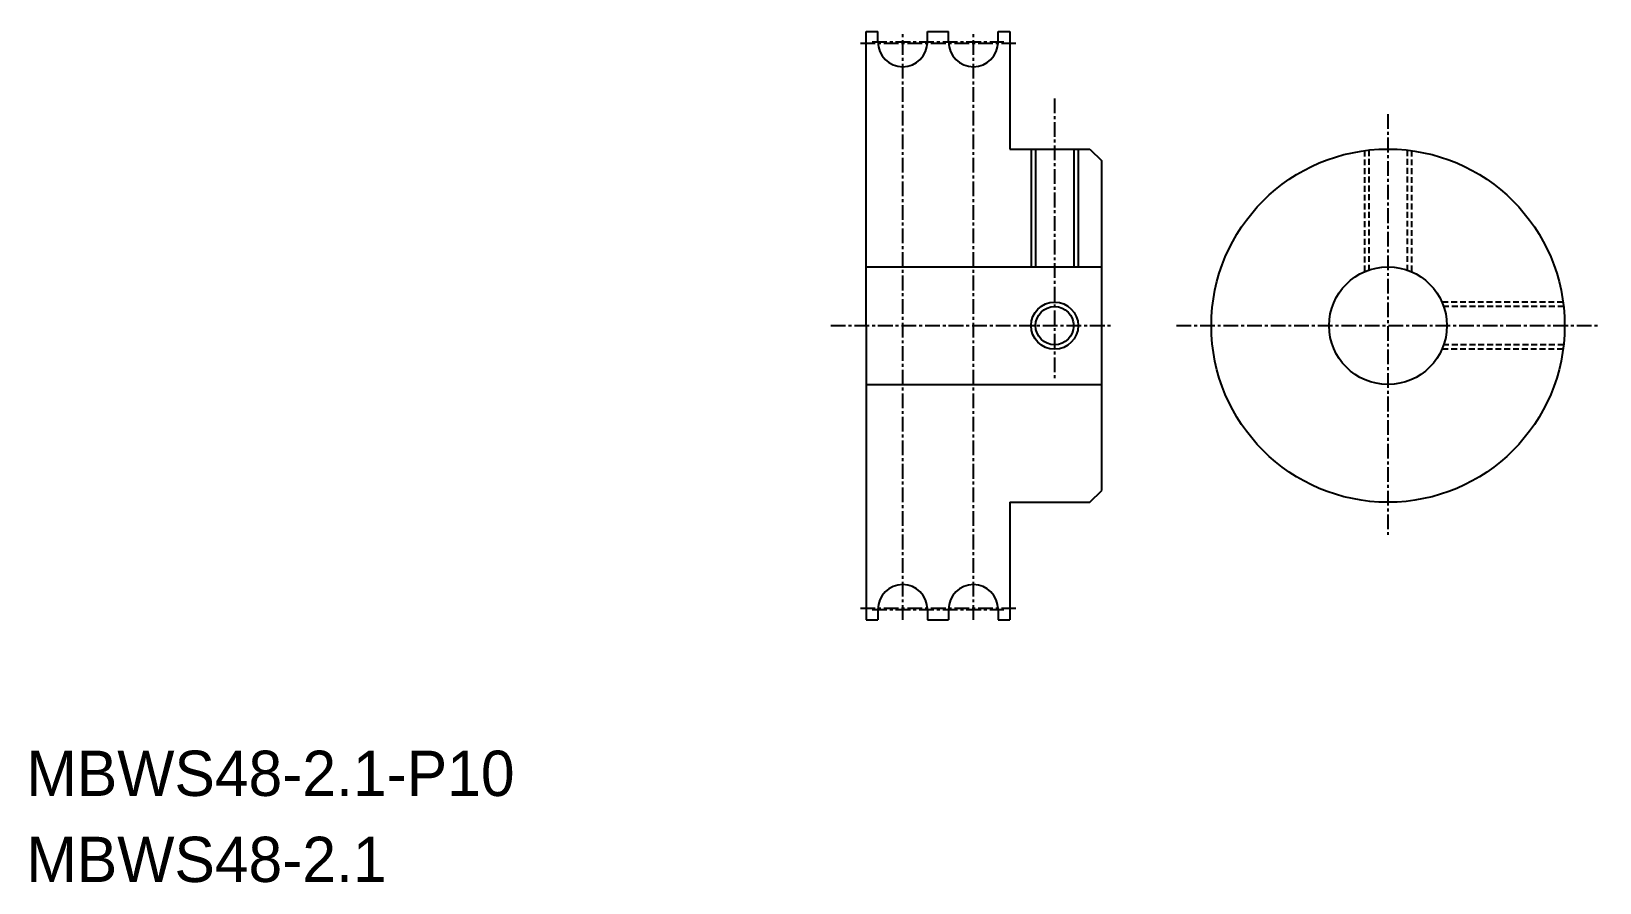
# Model space of a CAD drawing. Extents: x -23 to 111, y -20 to 53.
import ezdxf

# ---------------------------------------------------------------- set-up
doc = ezdxf.new("R2010")
doc.units = 0
doc.linetypes.add('CENTER', pattern=[2, 1.25, -0.25, 0.25, -0.25])
doc.linetypes.add('DASHED', pattern=[0.75, 0.5, -0.25])
doc.layers.get('0').update_dxf_attribs({"linetype": 'CONTINUOUS'})
doc.layers.add('CENTER', color=1, linetype='CENTER')

msp = doc.modelspace()

# ---------------------------------------------------------------- linework, layer by layer
at = {"color": 7, "linetype": 'CONTINUOUS'}
for p, q in [((48.32, 27.73), (48.32, 52.73)), ((48.32, 52.73), (49.32, 52.73)), ((49.32, 51.83), (49.32, 52.73)), ((53.52, 51.83), (53.52, 52.73)), ((53.52, 52.73), (55.32, 52.73)), ((55.32, 51.83), (55.32, 52.73)), ((59.52, 51.83), (59.52, 52.73)), ((59.52, 52.73), (60.52, 52.73)), ((60.52, 52.73), (60.52, 42.73)), ((60.52, 42.73), (67.32, 42.73)), ((62.7, 42.73), (62.7, 32.73)), ((65.94, 42.73), (65.94, 32.73)), ((67.32, 42.73), (68.32, 41.73)), ((68.32, 13.73), (68.32, 41.73)), ((48.32, 32.73), (68.32, 32.73)), ((48.32, 27.73), (48.32, 2.73)), ((48.32, 22.73), (68.32, 22.73)), ((67.32, 12.73), (68.32, 13.73)), ((60.52, 12.73), (67.32, 12.73)), ((60.52, 12.73), (60.52, 2.73)), ((48.32, 2.73), (49.32, 2.73)), ((49.32, 3.63), (49.32, 2.73)), ((53.52, 3.63), (53.52, 2.73)), ((53.52, 2.73), (55.32, 2.73)), ((55.32, 3.63), (55.32, 2.73)), ((59.52, 3.63), (59.52, 2.73)), ((59.52, 2.73), (60.52, 2.73))]:
    msp.add_line(p, q, dxfattribs=at)
at = {"color": 3, "linetype": 'CONTINUOUS'}
for p, q in [((62.32, 42.73), (62.32, 32.73)), ((66.32, 42.73), (66.32, 32.73))]:
    msp.add_line(p, q, dxfattribs=at)
at = {"color": 3, "linetype": 'DASHED'}
for p, q in [((91.01, 42.64), (91.01, 32.46)), ((94.26, 42.64), (94.26, 32.46)), ((90.63, 42.6), (90.63, 32.31)), ((94.63, 42.6), (94.63, 32.31)), ((107.5, 29.73), (97.22, 29.73)), ((107.55, 29.35), (97.36, 29.35)), ((107.5, 25.73), (97.22, 25.73)), ((107.55, 26.11), (97.36, 26.11))]:
    msp.add_line(p, q, dxfattribs=at)
at = {"color": 7, "linetype": 'CONTINUOUS'}
for centre, radius in [((92.63, 27.73), 15), ((92.63, 27.73), 5), ((64.32, 27.73), 1.62)]:
    msp.add_circle(centre, radius, dxfattribs=at)
at = {"color": 3, "linetype": 'CONTINUOUS'}
msp.add_circle((64.32, 27.73), 2, dxfattribs=at)
at = {"color": 7, "linetype": 'CONTINUOUS'}
for centre, start, end in [((51.42, 51.83), 180, 0), ((57.42, 51.83), 180, 0), ((51.42, 3.63), 0, 180), ((57.42, 3.63), 0, 180)]:
    msp.add_arc(centre, 2.1, start, end, dxfattribs=at)
at = {"layer": 'CENTER', "color": 1, "linetype": 'CENTER'}
for p, q in [((51.42, 2.73), (51.42, 52.73)), ((57.42, 2.73), (57.42, 52.73)), ((47.82, 51.73), (61.02, 51.73)), ((48.82, 51.83), (60.02, 51.83)), ((64.32, 47.03), (64.32, 23.23)), ((92.63, 45.7), (92.63, 9.76)), ((45.32, 27.73), (69.32, 27.73)), ((74.67, 27.73), (110.6, 27.73)), ((47.82, 3.73), (61.02, 3.73)), ((48.82, 3.63), (60.02, 3.63))]:
    msp.add_line(p, q, dxfattribs=at)

# ---------------------------------------------------------------- texts
at = {"color": 7, "linetype": 'CONTINUOUS'}
for s, height, p in [('MBWS48-2.1-P10', 3.8472, (-23, -12.22)), ('MBWS48-2.1', 3.847, (-23, -19.53))]:
    msp.add_text(s, height=height, dxfattribs=at).set_placement(p)

doc.saveas('drawing.dxf')
